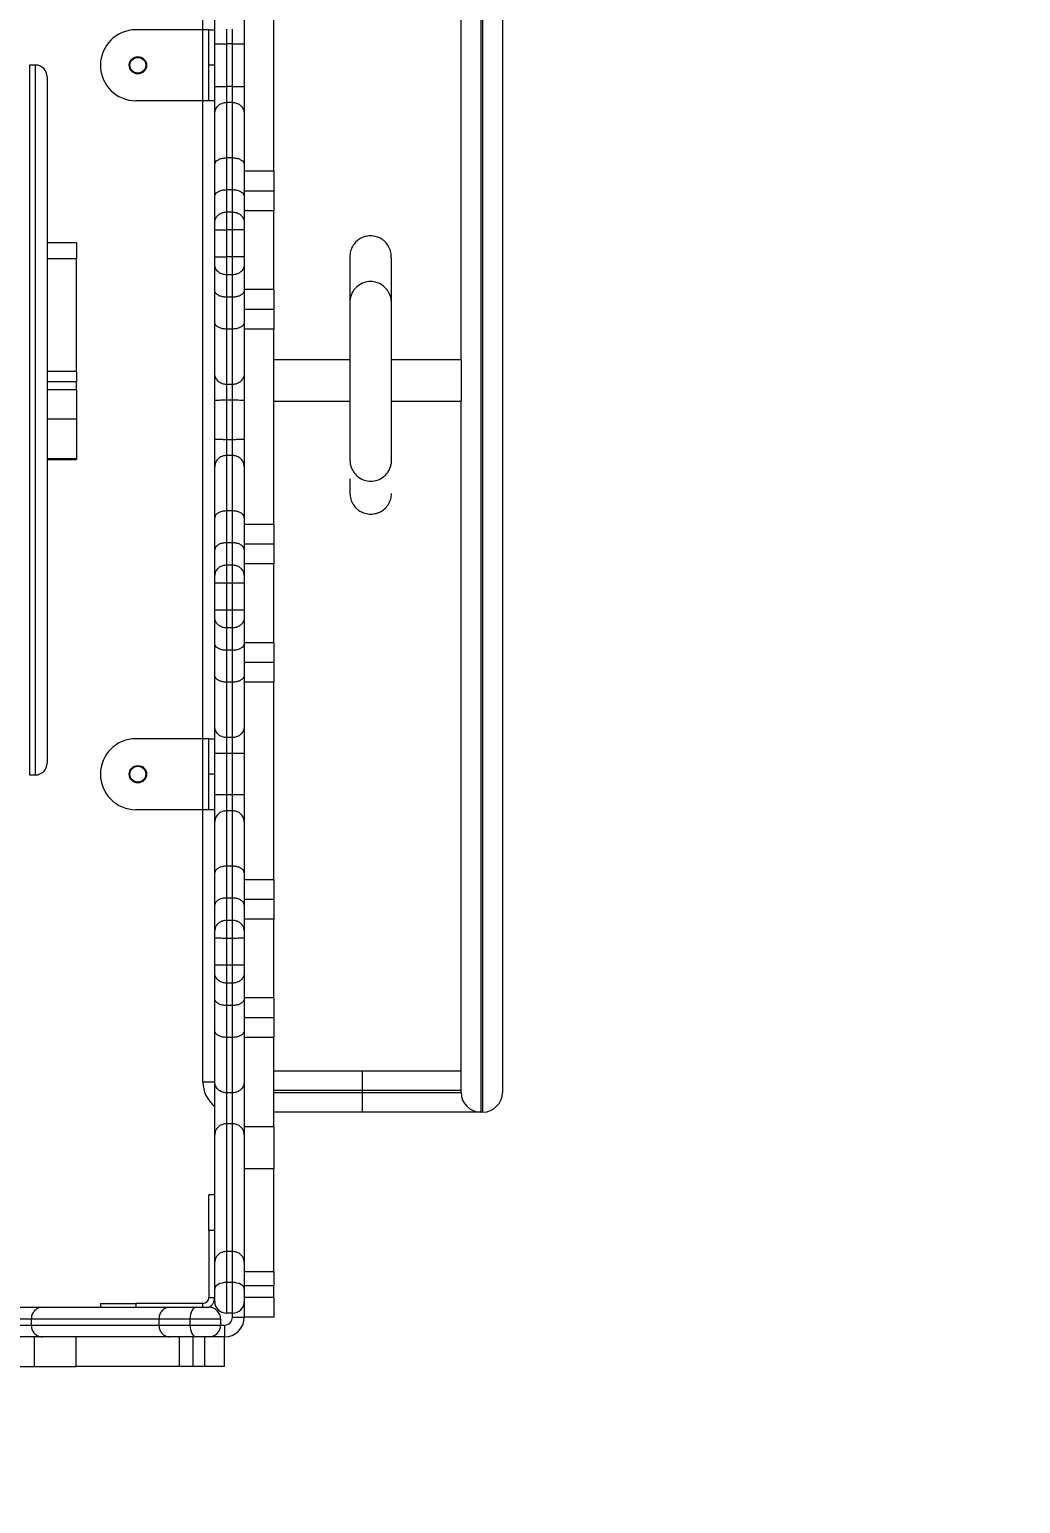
# Model space of a CAD drawing. Header units: millimetres. Extents: x -8760 to 8364, y -7998 to 7451.
# Drawn here: x 4260 to 4763, y -558 to 189 of the extents above; entities that cross this region are included whole.
import ezdxf

# ---------------------------------------------------------------- set-up
doc = ezdxf.new("R2010")
doc.units = ezdxf.units.MM
for name, color, linetype in [('DIKOM_ОБЪЕКТ', 7, 'Continuous'), ('DIKOM_РАЗМЕР_ЗОНА', 7, 'Continuous'), ('DIKOM_РАЗМЕР_ОБЪЕКТА', 7, 'Continuous')]:
    doc.layers.add(name, color=color, linetype=linetype)
doc.styles.add('style1', font='arial.ttf', dxfattribs={"width": 0.8})
doc.dimstyles.new('1-50', dxfattribs={"dimtxt": 300, "dimasz": 200, "dimexe": 100, "dimexo": 0, "dimgap": 100, "dimtad": 1, "dimtxsty": 'style1', "dimcen": 200, "dimclrd": 7, "dimclre": 7, "dimclrt": 7, "dimadec": 1, "dimazin": 2, "dimtfac": 1, "dimtmove": 0, "dimatfit": 2, "dimfxl": 0, "dimlwd": 25, "dimlwe": 18, "dimarcsym": 0})

# ---------------------------------------------------------------- blocks, each defined once
blk = doc.blocks.new('*D21')
at = {"layer": 'Defpoints', "color": 0, "transparency": 16777216}
for p in [(-7755.65, -10.55), (8364.4, -2410.44), (8364.4, -7897.56)]:
    blk.add_point(p, dxfattribs=at)
at = {"layer": 'DIKOM_РАЗМЕР_ЗОНА', "color": 7, "lineweight": 18, "transparency": 16777216}
for p, q in [((-7755.65, -10.55), (-7755.65, -7997.56)), ((8364.4, -2410.44), (8364.4, -7997.56))]:
    blk.add_line(p, q, dxfattribs=at)
at = {"layer": 'DIKOM_РАЗМЕР_ЗОНА', "color": 7, "lineweight": 25, "transparency": 16777216}
blk.add_line((-7555.65, -7897.56), (8164.4, -7897.56), dxfattribs=at)
at = {"layer": 'DIKOM_РАЗМЕР_ЗОНА', "color": 7, "transparency": 16777216}
for points in [[(-7555.65, -7864.23), (-7555.65, -7930.9), (-7755.65, -7897.56)], [(8164.4, -7864.23), (8164.4, -7930.9), (8364.4, -7897.56)]]:
    blk.add_solid(points, dxfattribs=at)
at = {"layer": 'DIKOM_РАЗМЕР_ЗОНА', "color": 7, "transparency": 16777216, "insert": (1040.74, -7644.39), "char_height": 300, "attachment_point": 5, "style": 'style1'}
blk.add_mtext('16100', dxfattribs=at)
blk = doc.blocks.new('*D19')
at = {"layer": 'Defpoints', "color": 0, "transparency": 16777216}
for p in [(-5756.7, -306.55), (6365.48, -2710.55), (6365.48, -7111.41)]:
    blk.add_point(p, dxfattribs=at)
at = {"layer": 'DIKOM_РАЗМЕР_ОБЪЕКТА', "color": 7, "lineweight": 18, "transparency": 16777216}
for p, q in [((-5756.7, -306.55), (-5756.7, -7211.41)), ((6365.48, -2710.55), (6365.48, -7211.41))]:
    blk.add_line(p, q, dxfattribs=at)
at = {"layer": 'DIKOM_РАЗМЕР_ОБЪЕКТА', "color": 7, "lineweight": 25, "transparency": 16777216}
blk.add_line((-5556.7, -7111.41), (6165.48, -7111.41), dxfattribs=at)
at = {"layer": 'DIKOM_РАЗМЕР_ОБЪЕКТА', "color": 7, "transparency": 16777216}
for points in [[(-5556.7, -7078.08), (-5556.7, -7144.75), (-5756.7, -7111.41)], [(6165.48, -7078.08), (6165.48, -7144.75), (6365.48, -7111.41)]]:
    blk.add_solid(points, dxfattribs=at)
at = {"layer": 'DIKOM_РАЗМЕР_ОБЪЕКТА', "color": 7, "transparency": 16777216, "insert": (1047.24, -6858.24), "char_height": 300, "attachment_point": 5, "style": 'style1'}
blk.add_mtext('12100', dxfattribs=at)

msp = doc.modelspace()

# ---------------------------------------------------------------- linework, layer by layer
at = {"layer": 'DIKOM_ОБЪЕКТ', "color": 7, "linetype": 'Continuous', "lineweight": 15}
for p, q in [((4489.391, 382.446), (4489.391, -359.554)), ((4490.391, -359.554), (4490.391, 382.446)), ((4479.392, 21.94), (4479.392, 372.446)), ((4500.392, 372.446), (4500.392, -349.554)), ((4348.392, 189.348), (4348.392, 327.081)), ((4384.391, 117.561), (4384.391, 217.737)), ((4354.392, 182.253), (4354.392, 195.317)), ((4369.392, 195.317), (4369.392, 182.253)), ((4348.392, 189.348), (4314.392, 189.348)), ((4348.392, 153.348), (4348.392, 189.348)), ((4351.391, 189.348), (4348.392, 189.348)), ((4351.391, 171.348), (4351.391, 189.348)), ((4351.391, 189.348), (4354.392, 189.348)), ((4360.392, 189.634), (4360.392, 182.166)), ((4363.392, 182.166), (4363.392, 189.634)), ((4354.392, 160.617), (4354.392, 182.253)), ((4363.392, 182.166), (4360.392, 182.166)), ((4360.392, 182.166), (4360.392, 160.53)), ((4363.392, 160.53), (4363.392, 182.166)), ((4369.392, 182.253), (4369.392, 160.617)), ((4263.392, 171.446), (4260.392, 171.446)), ((4260.392, 171.446), (4260.392, -188.554)), ((4263.392, -188.554), (4263.392, 171.446)), ((4269.392, 165.446), (4269.392, -182.554)), ((4354.392, 171.348), (4351.391, 171.348)), ((4351.391, 153.348), (4351.391, 171.348)), ((4354.392, 146.818), (4354.392, 160.617)), ((4360.392, 160.53), (4360.392, 152.501)), ((4363.392, 160.53), (4360.392, 160.53)), ((4363.392, 152.501), (4363.392, 160.53)), ((4369.392, 160.617), (4369.392, 146.818)), ((4348.392, 153.348), (4314.392, 153.348)), ((4351.391, 153.348), (4348.392, 153.348)), ((4348.392, -170.176), (4348.392, 153.348)), ((4354.392, 153.348), (4351.391, 153.348)), ((4360.392, 152.501), (4360.392, 124.407)), ((4363.392, 152.501), (4360.392, 152.501)), ((4363.392, 124.407), (4363.392, 152.501)), ((4354.392, 120.975), (4354.392, 146.818)), ((4369.392, 146.818), (4369.392, 120.975)), ((4354.392, 104.701), (4354.392, 120.975)), ((4360.392, 124.407), (4360.392, 108.238)), ((4363.392, 124.407), (4360.392, 124.407)), ((4363.392, 108.238), (4363.392, 124.407)), ((4369.392, 120.975), (4369.392, 104.701)), ((4384.391, 117.561), (4369.392, 117.561)), ((4384.391, 117.561), (4384.391, 107.561)), ((4354.392, 91.576), (4354.392, 104.701)), ((4360.392, 108.238), (4360.392, 96.895)), ((4363.392, 108.238), (4360.392, 108.238)), ((4363.392, 96.895), (4363.392, 108.238)), ((4384.391, 107.561), (4369.392, 107.561)), ((4369.392, 104.701), (4369.392, 91.576)), ((4384.391, 107.561), (4384.391, 97.561)), ((4384.391, 97.561), (4369.392, 97.561)), ((4384.391, 57.561), (4384.391, 97.561)), ((4354.392, 87.849), (4354.392, 91.576)), ((4360.392, 96.895), (4360.392, 87.813)), ((4363.392, 96.895), (4360.392, 96.895)), ((4363.392, 87.813), (4363.392, 96.895)), ((4369.392, 91.576), (4369.392, 87.849)), ((4354.392, 74.11), (4354.392, 87.849)), ((4363.392, 87.813), (4360.392, 87.813)), ((4360.392, 87.813), (4360.392, 74.146)), ((4363.392, 74.146), (4363.392, 87.813)), ((4369.392, 87.849), (4369.392, 74.11)), ((4284.291, 81.278), (4269.392, 81.278)), ((4284.291, 81.278), (4284.291, 73.168)), ((4284.291, 73.168), (4269.392, 73.168)), ((4284.291, 15.972), (4284.291, 73.168)), ((4354.392, 70.383), (4354.392, 74.11)), ((4354.392, 57.258), (4354.392, 70.383)), ((4360.392, 74.146), (4360.392, 65.064)), ((4363.392, 74.146), (4360.392, 74.146)), ((4363.392, 65.064), (4363.392, 74.146)), ((4369.392, 74.11), (4369.392, 70.383)), ((4369.392, 70.383), (4369.392, 57.258)), ((4363.392, 65.064), (4360.392, 65.064)), ((4360.392, 65.064), (4360.392, 53.721)), ((4363.392, 53.721), (4363.392, 65.064)), ((4354.392, 40.984), (4354.392, 57.258)), ((4363.392, 53.721), (4360.392, 53.721)), ((4360.392, 53.721), (4360.392, 37.552)), ((4363.392, 37.552), (4363.392, 53.721)), ((4384.391, 57.561), (4369.392, 57.561)), ((4369.392, 57.258), (4369.392, 40.984)), ((4384.391, 57.561), (4384.391, 47.561)), ((4384.391, 47.561), (4369.392, 47.561)), ((4384.391, 47.561), (4384.391, 37.561)), ((4354.392, 15.141), (4354.392, 40.984)), ((4363.392, 37.552), (4360.392, 37.552)), ((4360.392, 37.552), (4360.392, 9.459)), ((4363.392, 9.459), (4363.392, 37.552)), ((4369.392, 40.984), (4369.392, 15.141)), ((4384.391, 37.561), (4369.392, 37.561)), ((4384.391, -61.507), (4384.391, 37.561)), ((4284.291, 15.972), (4269.392, 15.972)), ((4284.291, 15.972), (4284.291, 10.755)), ((4354.392, 1.342), (4354.392, 15.141)), ((4369.392, 15.141), (4369.392, 1.342)), ((4422.979, 21.946), (4384.391, 21.946)), ((4479.392, 21.946), (4444.072, 21.946)), ((4479.392, 21.94), (4479.392, 0.952)), ((4284.291, 10.755), (4269.392, 10.755)), ((4284.291, 6.711), (4284.291, 10.755)), ((4363.392, 9.459), (4360.392, 9.459)), ((4360.392, 9.459), (4360.392, 1.429)), ((4363.392, 1.429), (4363.392, 9.459)), ((4284.291, 6.711), (4269.392, 6.711)), ((4284.291, 6.711), (4284.291, -8.177)), ((4354.392, -18.45), (4354.392, 1.342)), ((4363.392, 1.429), (4360.392, 1.429)), ((4360.392, 1.429), (4360.392, -18.537)), ((4363.392, -18.537), (4363.392, 1.429)), ((4369.392, 1.342), (4369.392, -18.45)), ((4384.391, 0.946), (4422.999, 0.946)), ((4444.093, 0.946), (4479.392, 0.946)), ((4479.392, -349.554), (4479.392, 0.946)), ((4284.291, -8.177), (4269.392, -8.177)), ((4284.291, -8.177), (4284.291, -28.194)), ((4354.392, -32.249), (4354.392, -18.45)), ((4360.392, -18.537), (4360.392, -26.567)), ((4363.392, -18.537), (4360.392, -18.537)), ((4363.392, -26.567), (4363.392, -18.537)), ((4369.392, -18.45), (4369.392, -32.249)), ((4284.291, -28.194), (4269.392, -28.194)), ((4269.392, -28.554), (4284.291, -28.554)), ((4284.291, -28.194), (4284.291, -28.554)), ((4360.392, -26.567), (4360.392, -54.66)), ((4363.392, -26.567), (4360.392, -26.567)), ((4363.392, -54.66), (4363.392, -26.567)), ((4354.392, -58.093), (4354.392, -32.249)), ((4369.392, -32.249), (4369.392, -58.093)), ((4354.392, -74.367), (4354.392, -58.093)), ((4360.392, -54.66), (4360.392, -70.83)), ((4363.392, -54.66), (4360.392, -54.66)), ((4363.392, -70.83), (4363.392, -54.66)), ((4369.392, -58.093), (4369.392, -74.367)), ((4384.391, -61.507), (4369.392, -61.507)), ((4384.391, -61.507), (4384.391, -71.507)), ((4354.392, -87.491), (4354.392, -74.367)), ((4360.392, -70.83), (4360.392, -82.172)), ((4363.392, -70.83), (4360.392, -70.83)), ((4363.392, -82.172), (4363.392, -70.83)), ((4384.391, -71.507), (4369.392, -71.507)), ((4369.392, -74.367), (4369.392, -87.491)), ((4384.391, -71.507), (4384.391, -81.507)), ((4360.392, -82.172), (4360.392, -91.254)), ((4363.392, -82.172), (4360.392, -82.172)), ((4363.392, -91.254), (4363.392, -82.172)), ((4384.391, -81.507), (4369.392, -81.507)), ((4384.391, -121.507), (4384.391, -81.507)), ((4354.392, -91.218), (4354.392, -87.491)), ((4369.392, -87.491), (4369.392, -91.218)), ((4354.392, -104.958), (4354.392, -91.218)), ((4363.392, -91.254), (4360.392, -91.254)), ((4360.392, -91.254), (4360.392, -104.921)), ((4363.392, -104.921), (4363.392, -91.254)), ((4369.392, -91.218), (4369.392, -104.958)), ((4354.392, -108.684), (4354.392, -104.958)), ((4354.392, -121.809), (4354.392, -108.684)), ((4360.392, -104.921), (4360.392, -114.003)), ((4363.392, -104.921), (4360.392, -104.921)), ((4363.392, -114.003), (4363.392, -104.921)), ((4369.392, -104.958), (4369.392, -108.684)), ((4369.392, -108.684), (4369.392, -121.809)), ((4363.392, -114.003), (4360.392, -114.003)), ((4360.392, -114.003), (4360.392, -125.346)), ((4363.392, -125.346), (4363.392, -114.003)), ((4354.392, -138.083), (4354.392, -121.809)), ((4363.392, -125.346), (4360.392, -125.346)), ((4360.392, -125.346), (4360.392, -141.516)), ((4363.392, -141.516), (4363.392, -125.346)), ((4384.391, -121.507), (4369.392, -121.507)), ((4369.392, -121.809), (4369.392, -138.083)), ((4384.391, -121.507), (4384.391, -131.507)), ((4384.391, -131.507), (4369.392, -131.507)), ((4384.391, -131.507), (4384.391, -141.507)), ((4354.392, -163.926), (4354.392, -138.083)), ((4363.392, -141.516), (4360.392, -141.516)), ((4360.392, -141.516), (4360.392, -169.609)), ((4363.392, -169.609), (4363.392, -141.516)), ((4369.392, -138.083), (4369.392, -163.926)), ((4384.391, -141.507), (4369.392, -141.507)), ((4384.391, -241.682), (4384.391, -141.507)), ((4354.392, -177.725), (4354.392, -163.926)), ((4369.392, -163.926), (4369.392, -177.725)), ((4348.392, -170.176), (4314.392, -170.176)), ((4348.392, -206.176), (4348.392, -170.176)), ((4351.391, -170.176), (4348.392, -170.176)), ((4351.391, -170.176), (4354.392, -170.176)), ((4351.391, -188.176), (4351.391, -170.176)), ((4363.392, -169.609), (4360.392, -169.609)), ((4360.392, -169.609), (4360.392, -177.638)), ((4363.392, -177.638), (4363.392, -169.609)), ((4354.392, -198.626), (4354.392, -177.725)), ((4363.392, -177.638), (4360.392, -177.638)), ((4360.392, -177.638), (4360.392, -198.713)), ((4363.392, -198.713), (4363.392, -177.638)), ((4369.392, -177.725), (4369.392, -198.626)), ((4260.392, -188.554), (4263.392, -188.554)), ((4354.392, -188.176), (4351.391, -188.176)), ((4351.391, -206.176), (4351.391, -188.176)), ((4354.392, -212.425), (4354.392, -198.626)), ((4360.392, -198.713), (4360.392, -206.743)), ((4363.392, -198.713), (4360.392, -198.713)), ((4363.392, -206.743), (4363.392, -198.713)), ((4369.392, -198.626), (4369.392, -212.425)), ((4348.392, -206.176), (4314.392, -206.176)), ((4351.391, -206.176), (4348.392, -206.176)), ((4348.392, -344.189), (4348.392, -206.176)), ((4354.392, -206.176), (4351.391, -206.176)), ((4360.392, -206.743), (4360.392, -234.836)), ((4363.392, -206.743), (4360.392, -206.743)), ((4363.392, -234.836), (4363.392, -206.743)), ((4354.392, -238.269), (4354.392, -212.425)), ((4369.392, -212.425), (4369.392, -238.269)), ((4354.392, -254.542), (4354.392, -238.269)), ((4360.392, -234.836), (4360.392, -251.005)), ((4363.392, -234.836), (4360.392, -234.836)), ((4363.392, -251.005), (4363.392, -234.836)), ((4369.392, -238.269), (4369.392, -254.542)), ((4384.391, -241.682), (4369.392, -241.682)), ((4384.391, -241.682), (4384.391, -251.682)), ((4360.392, -251.005), (4360.392, -262.348)), ((4363.392, -251.005), (4360.392, -251.005)), ((4363.392, -262.348), (4363.392, -251.005)), ((4384.391, -251.682), (4369.392, -251.682)), ((4384.391, -251.682), (4384.391, -261.682)), ((4354.392, -267.667), (4354.392, -254.542)), ((4369.392, -254.542), (4369.392, -267.667)), ((4354.392, -271.394), (4354.392, -267.667)), ((4360.392, -262.348), (4360.392, -271.43)), ((4363.392, -262.348), (4360.392, -262.348)), ((4363.392, -271.43), (4363.392, -262.348)), ((4384.391, -261.682), (4369.392, -261.682)), ((4369.392, -267.667), (4369.392, -271.394)), ((4384.391, -301.682), (4384.391, -261.682)), ((4354.392, -285.133), (4354.392, -271.394)), ((4363.392, -271.43), (4360.392, -271.43)), ((4360.392, -271.43), (4360.392, -285.097)), ((4363.392, -285.097), (4363.392, -271.43)), ((4369.392, -271.394), (4369.392, -285.133)), ((4354.392, -288.86), (4354.392, -285.133)), ((4354.392, -301.985), (4354.392, -288.86)), ((4360.392, -285.097), (4360.392, -294.179)), ((4363.392, -285.097), (4360.392, -285.097)), ((4363.392, -294.179), (4363.392, -285.097)), ((4369.392, -285.133), (4369.392, -288.86)), ((4369.392, -288.86), (4369.392, -301.985)), ((4363.392, -294.179), (4360.392, -294.179)), ((4360.392, -294.179), (4360.392, -305.522)), ((4363.392, -305.522), (4363.392, -294.179)), ((4354.392, -318.259), (4354.392, -301.985)), ((4363.392, -305.522), (4360.392, -305.522)), ((4360.392, -305.522), (4360.392, -321.691)), ((4363.392, -321.691), (4363.392, -305.522)), ((4384.391, -301.682), (4369.392, -301.682)), ((4369.392, -301.985), (4369.392, -318.259)), ((4384.391, -301.682), (4384.391, -311.682)), ((4384.391, -311.682), (4369.392, -311.682)), ((4384.391, -311.682), (4384.391, -321.682)), ((4354.392, -344.102), (4354.392, -318.259)), ((4369.392, -318.259), (4369.392, -344.102)), ((4363.392, -321.691), (4360.392, -321.691)), ((4360.392, -321.691), (4360.392, -349.785)), ((4363.392, -349.785), (4363.392, -321.691)), ((4384.391, -321.682), (4369.392, -321.682)), ((4384.391, -367.029), (4384.391, -321.682)), ((4384.391, -338.554), (4429.391, -338.554)), ((4429.391, -348.554), (4429.391, -338.554)), ((4429.391, -338.554), (4479.392, -338.554)), ((4348.392, -344.189), (4354.392, -344.189)), ((4354.392, -371.072), (4354.392, -344.102)), ((4363.392, -349.785), (4360.392, -349.785)), ((4360.392, -349.785), (4360.392, -365.478)), ((4363.392, -365.478), (4363.392, -349.785)), ((4369.392, -344.102), (4369.392, -371.072)), ((4429.391, -348.554), (4384.391, -348.554)), ((4384.391, -349.554), (4429.391, -349.554)), ((4429.391, -349.554), (4429.391, -348.554)), ((4479.392, -348.554), (4429.391, -348.554)), ((4429.391, -349.554), (4479.392, -349.554)), ((4429.391, -359.554), (4429.391, -349.554)), ((4360.392, -365.478), (4360.392, -430.246)), ((4363.392, -365.478), (4360.392, -365.478)), ((4363.392, -430.246), (4363.392, -365.478)), ((4429.391, -359.554), (4384.391, -359.554)), ((4489.391, -359.554), (4429.391, -359.554)), ((4490.391, -359.554), (4489.391, -359.554)), ((4354.392, -435.685), (4354.392, -371.072)), ((4384.391, -367.029), (4369.392, -367.029)), ((4369.392, -371.072), (4369.392, -435.685)), ((4384.391, -367.029), (4384.391, -388.242)), ((4384.391, -388.242), (4369.392, -388.242)), ((4384.391, -440.625), (4384.391, -388.242)), ((4354.392, -401.554), (4351.391, -401.554)), ((4351.391, -419.554), (4351.391, -401.554)), ((4354.392, -419.554), (4351.391, -419.554)), ((4351.391, -419.554), (4351.391, -453.554)), ((4360.392, -430.246), (4360.392, -445.973)), ((4363.392, -430.246), (4360.392, -430.246)), ((4363.392, -445.973), (4363.392, -430.246)), ((4354.392, -449.322), (4354.392, -435.685)), ((4369.392, -435.685), (4369.392, -449.322)), ((4384.391, -440.625), (4369.392, -440.625)), ((4384.391, -440.625), (4384.391, -447.696)), ((4360.392, -445.973), (4360.392, -461.554)), ((4363.392, -445.973), (4360.392, -445.973)), ((4363.392, -461.554), (4363.392, -445.973)), ((4384.391, -447.696), (4369.392, -447.696)), ((4384.391, -453.554), (4384.391, -447.696)), ((4351.391, -453.554), (4354.392, -453.554)), ((4354.392, -455.554), (4354.392, -449.322)), ((4369.392, -449.322), (4369.392, -455.554)), ((4384.391, -453.554), (4369.392, -453.554)), ((4369.392, -455.554), (4369.392, -463.554)), ((4384.391, -453.554), (4384.391, -463.554)), ((4239.939, -458.554), (4266.909, -458.554)), ((4266.909, -458.554), (4331.522, -458.554)), ((4296.392, -456.554), (4296.392, -458.554)), ((4296.392, -456.554), (4314.392, -456.554)), ((4348.392, -456.554), (4314.392, -456.554)), ((4314.392, -456.554), (4314.392, -458.554)), ((4331.522, -458.554), (4345.159, -458.554)), ((4345.159, -458.554), (4351.391, -458.554)), ((4348.392, -458.554), (4348.392, -456.554)), ((4363.392, -461.554), (4360.392, -461.554)), ((4363.392, -463.554), (4363.392, -461.554)), ((4261.315, -464.554), (4245.622, -464.554)), ((4245.622, -467.554), (4261.315, -467.554)), ((4326.083, -464.554), (4261.315, -464.554)), ((4261.315, -464.554), (4261.315, -467.554)), ((4261.315, -467.554), (4326.083, -467.554)), ((4341.81, -464.554), (4326.083, -464.554)), ((4326.083, -464.554), (4326.083, -467.554)), ((4326.083, -467.554), (4341.81, -467.554)), ((4357.391, -464.554), (4341.81, -464.554)), ((4341.81, -464.554), (4341.81, -467.554)), ((4341.81, -467.554), (4357.391, -467.554)), ((4357.391, -464.554), (4357.391, -467.554)), ((4357.391, -467.554), (4359.392, -467.554)), ((4359.392, -467.554), (4359.392, -473.554)), ((4363.392, -463.554), (4369.392, -463.554)), ((4384.391, -463.554), (4369.392, -463.554)), ((4266.909, -473.554), (4239.939, -473.554)), ((4262.866, -488.554), (4262.866, -473.554)), ((4331.522, -473.554), (4266.909, -473.554)), ((4284.079, -488.554), (4284.079, -473.554)), ((4345.159, -473.554), (4331.522, -473.554)), ((4336.463, -488.554), (4336.463, -473.554)), ((4343.534, -488.554), (4343.534, -473.554)), ((4351.391, -473.554), (4345.159, -473.554)), ((4349.392, -488.554), (4349.392, -473.554)), ((4359.392, -473.554), (4351.391, -473.554)), ((4359.392, -488.554), (4359.392, -473.554)), ((4210.682, -488.554), (4262.866, -488.554)), ((4262.866, -488.554), (4284.079, -488.554)), ((4336.463, -488.554), (4284.079, -488.554)), ((4343.534, -488.554), (4336.463, -488.554)), ((4349.392, -488.554), (4343.534, -488.554)), ((4359.392, -488.554), (4349.392, -488.554))]:
    msp.add_line(p, q, dxfattribs=at)
at = {"layer": 'DIKOM_ОБЪЕКТ', "color": 7, "linetype": 'Continuous', "lineweight": 15, "flags": 128}
for points in [[(4422.95, 51.026), (4422.951, 50.845), (4422.951, 50.303), (4422.952, 49.406), (4422.954, 48.161), (4422.955, 46.58), (4422.957, 44.677), (4422.959, 42.469), (4422.962, 39.976), (4422.964, 37.221), (4422.967, 34.229), (4422.97, 31.026), (4422.974, 27.643), (4422.977, 24.109), (4422.98, 20.457), (4422.984, 16.719), (4422.988, 12.93), (4422.991, 9.123), (4422.995, 5.334), (4422.999, 1.596), (4423.002, -2.056), (4423.006, -5.59), (4423.009, -8.974), (4423.012, -12.176), (4423.015, -15.168), (4423.018, -17.923), (4423.02, -20.416), (4423.022, -22.624), (4423.024, -24.527), (4423.025, -26.108), (4423.027, -27.353), (4423.027, -28.251), (4423.028, -28.792), (4423.028, -28.974)], [(4422.95, 51.026), (4422.951, 50.838), (4422.951, 50.275), (4422.952, 49.342), (4422.953, 48.049), (4422.955, 46.407), (4422.957, 44.431), (4422.959, 42.141), (4422.961, 39.559), (4422.964, 36.707), (4422.967, 33.614), (4422.97, 30.308), (4422.974, 26.821)], [(4444.121, -28.953), (4444.121, -28.772), (4444.121, -28.23), (4444.12, -27.333), (4444.119, -26.088), (4444.117, -24.507), (4444.115, -22.603), (4444.113, -20.395), (4444.111, -17.903), (4444.108, -15.148), (4444.105, -12.156), (4444.102, -8.953), (4444.099, -5.57), (4444.096, -2.036), (4444.092, 1.617), (4444.089, 5.354), (4444.085, 9.143), (4444.081, 12.95), (4444.078, 16.739), (4444.074, 20.477), (4444.07, 24.129), (4444.067, 27.663), (4444.064, 31.047), (4444.06, 34.249), (4444.058, 37.241), (4444.055, 39.996), (4444.052, 42.489), (4444.05, 44.697), (4444.049, 46.6), (4444.047, 48.182), (4444.046, 49.427), (4444.045, 50.324), (4444.044, 50.866), (4444.044, 51.047)], [(4423.002, -2.787), (4423.006, -6.239), (4423.009, -9.539), (4423.012, -12.659), (4423.015, -15.571), (4423.017, -18.25), (4423.02, -20.672), (4423.022, -22.816), (4423.023, -24.663), (4423.025, -26.196), (4423.026, -27.403), (4423.027, -28.273), (4423.028, -28.798), (4423.028, -28.974)], [(4360.392, -445.973), (4359.221, -446.037), (4358.095, -446.228), (4357.058, -446.537), (4356.149, -446.954), (4355.403, -447.461), (4354.848, -448.04), (4354.507, -448.668), (4354.392, -449.322)], [(4369.392, -449.322), (4369.276, -448.668), (4368.935, -448.04), (4368.38, -447.461), (4367.634, -446.954), (4366.725, -446.537), (4365.687, -446.228), (4364.562, -446.037), (4363.392, -445.973)], [(4345.159, -458.554), (4344.506, -458.669), (4343.877, -459.011), (4343.299, -459.565), (4342.791, -460.311), (4342.375, -461.221), (4342.065, -462.258), (4341.875, -463.384), (4341.81, -464.554)], [(4341.81, -467.554), (4341.875, -468.725), (4342.065, -469.85), (4342.375, -470.888), (4342.791, -471.797), (4343.299, -472.543), (4343.877, -473.098), (4344.506, -473.439), (4345.159, -473.554)]]:
    msp.add_lwpolyline(points, dxfattribs=at)
at = {"layer": 'DIKOM_ОБЪЕКТ', "color": 7, "linetype": 'Continuous', "lineweight": 15}
for centre, radius in [((4315.392, 171.348), 4.4), ((4315.392, 171.348), 4), ((4315.392, -188.176), 4.4), ((4315.392, -188.176), 4)]:
    msp.add_circle(centre, radius, dxfattribs=at)
for centre, radius, start, end in [((4314.392, 171.348), 18, 90, 180), ((4263.392, 165.446), 6, 0, 90), ((4314.392, 171.348), 18, 180, 270), ((4314.392, -188.176), 18, 90, 180), ((4263.392, -182.554), 6, 270, 0), ((4314.392, -188.176), 18, 180, 270), ((4364.392, -344.189), 16, 180, 231.317813), ((4489.392, -349.554), 10, 180, 270), ((4490.392, -349.554), 10, 270, 0), ((4348.392, -453.554), 3, 270, 0), ((4348.392, -453.554), 6, 301.510209, 0), ((4360.392, -455.554), 6, 180, 270), ((4363.392, -455.554), 6, 270, 0), ((4351.392, -464.554), 6, 0, 90), ((4351.392, -467.554), 6, 270, 0), ((4359.392, -463.554), 4, 270, 0), ((4359.392, -463.554), 10, 270, 0)]:
    msp.add_arc(centre, radius, start, end, dxfattribs=at)
for points, knots in [([(4354.392, 182.253), (4354.392, 182.253), (4354.393, 182.248), (4354.529, 182.233), (4355.206, 182.21), (4356.572, 182.186), (4358.368, 182.17), (4359.717, 182.168), (4360.392, 182.166)], [0, 0, 0, 0, 0.0103405, 0.1413475, 0.3560341, 0.5706963, 0.785337, 1, 1, 1, 1]), ([(4363.392, 182.166), (4364.066, 182.168), (4365.415, 182.17), (4367.211, 182.186), (4368.576, 182.21), (4369.256, 182.233), (4369.388, 182.248), (4369.391, 182.253), (4369.392, 182.253)], [0, 0, 0, 0, 0.2146642, 0.4293061, 0.6439695, 0.8586573, 0.9896591, 1, 1, 1, 1]), ([(4354.392, 160.617), (4354.392, 160.617), (4354.393, 160.61), (4354.529, 160.597), (4355.206, 160.573), (4356.572, 160.55), (4358.368, 160.533), (4359.717, 160.531), (4360.392, 160.53)], [0, 0, 0, 0, 0.0103408, 0.1413478, 0.3560344, 0.5706962, 0.7853371, 1, 1, 1, 1]), ([(4363.392, 160.53), (4364.066, 160.531), (4365.415, 160.533), (4367.211, 160.55), (4368.576, 160.573), (4369.256, 160.597), (4369.388, 160.61), (4369.391, 160.617), (4369.392, 160.617)], [0, 0, 0, 0, 0.2146642, 0.4293062, 0.6439693, 0.858657, 0.9896588, 1, 1, 1, 1]), ([(4354.392, 146.818), (4354.392, 146.835), (4354.391, 147.257), (4354.525, 148.315), (4355.209, 149.899), (4356.575, 151.337), (4358.37, 152.313), (4359.718, 152.438), (4360.392, 152.501)], [0, 0, 0, 0, 0.0057254, 0.141969, 0.3567302, 0.5712642, 0.7856312, 1, 1, 1, 1]), ([(4363.392, 152.501), (4364.066, 152.438), (4365.414, 152.313), (4367.208, 151.337), (4368.574, 149.899), (4369.258, 148.315), (4369.392, 147.257), (4369.392, 146.835), (4369.392, 146.818)], [0, 0, 0, 0, 0.2143688, 0.4287358, 0.6432698, 0.858031, 0.9942746, 1, 1, 1, 1]), ([(4354.392, 120.975), (4354.392, 120.988), (4354.394, 121.241), (4354.524, 121.878), (4355.207, 122.831), (4356.572, 123.702), (4358.368, 124.293), (4359.717, 124.369), (4360.392, 124.407)], [0, 0, 0, 0, 0.0073358, 0.1414863, 0.3561684, 0.5707913, 0.7854035, 1, 1, 1, 1]), ([(4363.392, 124.407), (4364.066, 124.369), (4365.415, 124.293), (4367.211, 123.702), (4368.576, 122.831), (4369.259, 121.878), (4369.389, 121.241), (4369.391, 120.988), (4369.392, 120.975)], [0, 0, 0, 0, 0.2145965, 0.4292087, 0.6438316, 0.8585137, 0.9926642, 1, 1, 1, 1]), ([(4354.392, 104.701), (4354.392, 104.74), (4354.397, 105), (4354.542, 105.655), (4355.206, 106.614), (4356.572, 107.511), (4358.368, 108.12), (4359.717, 108.199), (4360.392, 108.238)], [0, 0, 0, 0, 0.0209691, 0.1413007, 0.3559751, 0.5706428, 0.7853283, 1, 1, 1, 1]), ([(4363.392, 108.238), (4364.066, 108.199), (4365.416, 108.12), (4367.212, 107.511), (4368.577, 106.614), (4369.242, 105.655), (4369.386, 105), (4369.391, 104.74), (4369.392, 104.701)], [0, 0, 0, 0, 0.2146717, 0.4293572, 0.6440249, 0.8586993, 0.9790309, 1, 1, 1, 1]), ([(4354.392, 91.576), (4354.392, 91.586), (4354.391, 91.99), (4354.522, 92.991), (4355.213, 94.479), (4356.579, 95.816), (4358.371, 96.721), (4359.718, 96.837), (4360.392, 96.895)], [0, 0, 0, 0, 0.003618, 0.1436281, 0.3581333, 0.572202, 0.7861171, 1, 1, 1, 1]), ([(4363.392, 96.895), (4364.065, 96.837), (4365.412, 96.721), (4367.205, 95.817), (4368.569, 94.479), (4369.26, 92.991), (4369.392, 91.99), (4369.392, 91.586), (4369.392, 91.576)], [0, 0, 0, 0, 0.2138889, 0.42781, 0.6418509, 0.8563621, 0.9963819, 1, 1, 1, 1]), ([(4354.392, 87.849), (4354.392, 87.849), (4354.394, 87.845), (4354.533, 87.838), (4355.206, 87.827), (4356.572, 87.819), (4358.368, 87.814), (4359.717, 87.813), (4360.392, 87.813)], [0, 0, 0, 0, 0.0132368, 0.1413079, 0.3559669, 0.5706422, 0.7853276, 1, 1, 1, 1]), ([(4369.392, 87.849), (4369.391, 87.849), (4369.388, 87.845), (4369.252, 87.838), (4368.577, 87.827), (4367.212, 87.819), (4365.416, 87.814), (4364.066, 87.813), (4363.392, 87.813)], [0, 0, 0, 0, 0.0132374, 0.141303, 0.3559632, 0.5706397, 0.7853264, 1, 1, 1, 1]), ([(4444.015, 74.198), (4443.998, 74.669), (4443.967, 75.571), (4443.671, 77.029), (4443.19, 78.412), (4442.545, 79.674), (4441.796, 80.764), (4441.008, 81.657), (4440.255, 82.348), (4439.405, 82.998), (4438.343, 83.647), (4436.601, 84.416), (4434.2, 84.925), (4431.805, 84.75), (4430.247, 84.323), (4429.314, 83.968), (4428.05, 83.368), (4426.277, 82.127), (4424.404, 79.924), (4423.112, 77.005), (4422.988, 75.178), (4422.921, 74.2)], [0, 0, 0, 0, 0.0680028, 0.1301399, 0.1861793, 0.235778, 0.2785254, 0.3140446, 0.3420815, 0.3627256, 0.3928793, 0.4244093, 0.4922098, 0.556291, 0.5849137, 0.6013322, 0.6236496, 0.6867697, 0.7729851, 0.878493, 1, 1, 1, 1]), ([(4354.392, 74.11), (4354.392, 74.11), (4354.394, 74.114), (4354.533, 74.122), (4355.206, 74.132), (4356.572, 74.14), (4358.368, 74.145), (4359.717, 74.146), (4360.392, 74.146)], [0, 0, 0, 0, 0.0132368, 0.1413079, 0.3559667, 0.5706422, 0.7853276, 1, 1, 1, 1]), ([(4360.392, 65.064), (4359.718, 65.122), (4358.371, 65.238), (4356.579, 66.143), (4355.213, 67.48), (4354.522, 68.968), (4354.391, 69.969), (4354.392, 70.373), (4354.392, 70.383)], [0, 0, 0, 0, 0.2138859, 0.4278002, 0.641868, 0.8563725, 0.996382, 1, 1, 1, 1]), ([(4369.392, 74.11), (4369.391, 74.11), (4369.388, 74.114), (4369.252, 74.122), (4368.577, 74.132), (4367.212, 74.14), (4365.416, 74.145), (4364.066, 74.146), (4363.392, 74.146)], [0, 0, 0, 0, 0.0132374, 0.141303, 0.3559631, 0.5706397, 0.7853263, 1, 1, 1, 1]), ([(4369.392, 70.383), (4369.392, 70.373), (4369.392, 69.969), (4369.26, 68.968), (4368.569, 67.48), (4367.205, 66.143), (4365.412, 65.238), (4364.065, 65.122), (4363.392, 65.064)], [0, 0, 0, 0, 0.0036181, 0.1436374, 0.3581478, 0.5721879, 0.7861082, 1, 1, 1, 1]), ([(4422.921, 74.192), (4422.921, 74.125), (4422.922, 73.992), (4422.923, 73.478), (4422.924, 72.762), (4422.924, 71.858), (4422.926, 70.82), (4422.927, 69.687), (4422.928, 68.494), (4422.93, 67.262), (4422.931, 66.057), (4422.932, 64.903), (4422.934, 63.821), (4422.934, 62.771), (4422.936, 61.767), (4422.937, 60.817), (4422.938, 59.91), (4422.939, 58.99), (4422.94, 57.939), (4422.941, 56.699), (4422.943, 55.244), (4422.945, 53.61), (4422.947, 51.788), (4422.948, 49.78), (4422.951, 47.582), (4422.953, 45.188), (4422.956, 42.58), (4422.959, 39.731), (4422.962, 36.635), (4422.966, 33.284), (4422.97, 29.7), (4422.973, 25.902), (4422.976, 23.279), (4422.978, 21.946)], [0, 0, 0, 0, 0.0471117, 0.0920527, 0.1348282, 0.1754443, 0.2139065, 0.2495877, 0.2831957, 0.3147312, 0.3441943, 0.3687488, 0.3916499, 0.4128967, 0.4324887, 0.4504245, 0.4667038, 0.4825267, 0.4999686, 0.5218802, 0.5459481, 0.5721735, 0.600559, 0.6311066, 0.6632155, 0.6974142, 0.7337044, 0.7720879, 0.8134142, 0.8569225, 0.9026126, 0.9504848, 1, 1, 1, 1]), ([(4444.04, 51.052), (4444.04, 51.216), (4444.04, 51.861), (4444.038, 53.007), (4444.037, 54.524), (4444.035, 56.13), (4444.033, 57.809), (4444.032, 59.535), (4444.03, 61.287), (4444.028, 63.044), (4444.026, 64.79), (4444.024, 66.51), (4444.022, 68.171), (4444.02, 69.731), (4444.019, 71.138), (4444.017, 72.347), (4444.016, 73.296), (4444.015, 73.963), (4444.015, 74.124), (4444.015, 74.206)], [0, 0, 0, 0, 0.0121317, 0.0477841, 0.0869675, 0.1296785, 0.1759136, 0.2256697, 0.2779613, 0.3336427, 0.3927116, 0.4551666, 0.5223853, 0.5931302, 0.6674051, 0.7452166, 0.8265761, 0.9114993, 1, 1, 1, 1]), ([(4444.044, 51.047), (4444.044, 51.05), (4444.044, 51.693), (4443.914, 53.092), (4443.264, 55.282), (4441.95, 57.586), (4439.823, 59.717), (4436.903, 61.265), (4433.476, 61.833), (4430.052, 61.252), (4427.138, 59.692), (4425.019, 57.554), (4423.722, 55.248), (4423.056, 53.059), (4422.984, 51.666), (4422.95, 51.026)], [0, 0, 0, 0, 0.0003096, 0.05827788, 0.12646846, 0.20578718, 0.29610532, 0.39557162, 0.50029921, 0.60505083, 0.70451084, 0.79482988, 0.8740108, 0.94209755, 1, 1, 1, 1]), ([(4360.392, 53.721), (4359.717, 53.76), (4358.368, 53.838), (4356.572, 54.448), (4355.206, 55.346), (4354.542, 56.304), (4354.397, 56.959), (4354.392, 57.22), (4354.392, 57.258)], [0, 0, 0, 0, 0.214668, 0.4293594, 0.6440259, 0.8586853, 0.979031, 1, 1, 1, 1]), ([(4369.392, 57.258), (4369.391, 57.22), (4369.386, 56.959), (4369.242, 56.304), (4368.577, 55.346), (4367.212, 54.448), (4365.416, 53.838), (4364.066, 53.76), (4363.392, 53.721)], [0, 0, 0, 0, 0.020969, 0.1413147, 0.3559741, 0.5706406, 0.785332, 1, 1, 1, 1]), ([(4360.392, 37.552), (4359.717, 37.59), (4358.368, 37.666), (4356.572, 38.258), (4355.207, 39.129), (4354.524, 40.081), (4354.394, 40.718), (4354.392, 40.971), (4354.392, 40.984)], [0, 0, 0, 0, 0.2145996, 0.4292149, 0.6438408, 0.8585261, 0.992664, 1, 1, 1, 1]), ([(4369.392, 40.984), (4369.391, 40.971), (4369.389, 40.718), (4369.259, 40.081), (4368.576, 39.129), (4367.211, 38.258), (4365.415, 37.666), (4364.066, 37.59), (4363.392, 37.552)], [0, 0, 0, 0, 0.007336, 0.1414739, 0.3561592, 0.5707851, 0.7854004, 1, 1, 1, 1]), ([(4360.392, 9.459), (4359.718, 9.521), (4358.37, 9.646), (4356.575, 10.622), (4355.209, 12.061), (4354.525, 13.644), (4354.391, 14.703), (4354.392, 15.124), (4354.392, 15.141)], [0, 0, 0, 0, 0.2143736, 0.4287455, 0.6432843, 0.858028, 0.9942985, 1, 1, 1, 1]), ([(4369.392, 15.141), (4369.392, 15.124), (4369.392, 14.703), (4369.258, 13.644), (4368.574, 12.061), (4367.208, 10.622), (4365.414, 9.646), (4364.066, 9.521), (4363.392, 9.459)], [0, 0, 0, 0, 0.0057015, 0.141972, 0.3567157, 0.5712545, 0.7856264, 1, 1, 1, 1]), ([(4360.392, 1.429), (4359.717, 1.428), (4358.368, 1.426), (4356.572, 1.409), (4355.206, 1.386), (4354.529, 1.363), (4354.393, 1.348), (4354.392, 1.342), (4354.392, 1.342)], [0, 0, 0, 0, 0.2146629, 0.4293037, 0.6439656, 0.8586522, 0.9896595, 1, 1, 1, 1]), ([(4369.392, 1.342), (4369.391, 1.342), (4369.388, 1.348), (4369.256, 1.363), (4368.576, 1.386), (4367.211, 1.409), (4365.415, 1.426), (4364.066, 1.428), (4363.392, 1.429)], [0, 0, 0, 0, 0.0103409, 0.141343, 0.3560308, 0.5706938, 0.7853359, 1, 1, 1, 1]), ([(4422.999, 0.946), (4422.999, 0.659), (4423, -0.516), (4423.001, -1.807), (4423.002, -2.783)], [0, 0, 0, 0, 0.2441981, 1, 1, 1, 1]), ([(4360.392, -18.537), (4359.717, -18.536), (4358.368, -18.534), (4356.572, -18.517), (4355.206, -18.494), (4354.529, -18.471), (4354.393, -18.456), (4354.392, -18.451), (4354.392, -18.45)], [0, 0, 0, 0, 0.214663, 0.4293037, 0.6439659, 0.8586525, 0.9896595, 1, 1, 1, 1]), ([(4369.392, -18.45), (4369.391, -18.451), (4369.388, -18.456), (4369.256, -18.471), (4368.576, -18.494), (4367.211, -18.517), (4365.415, -18.534), (4364.066, -18.536), (4363.392, -18.537)], [0, 0, 0, 0, 0.0103409, 0.1413427, 0.3560305, 0.5706939, 0.7853358, 1, 1, 1, 1]), ([(4360.392, -26.567), (4359.718, -26.63), (4358.37, -26.755), (4356.575, -27.731), (4355.209, -29.169), (4354.525, -30.752), (4354.391, -31.811), (4354.392, -32.232), (4354.392, -32.249)], [0, 0, 0, 0, 0.2143726, 0.4287435, 0.6432635, 0.8580284, 0.9942745, 1, 1, 1, 1]), ([(4369.392, -32.249), (4369.392, -32.232), (4369.392, -31.811), (4369.258, -30.752), (4368.575, -29.169), (4367.208, -27.731), (4365.414, -26.755), (4364.066, -26.63), (4363.392, -26.567)], [0, 0, 0, 0, 0.0057255, 0.1419716, 0.3567365, 0.5712565, 0.7856274, 1, 1, 1, 1]), ([(4423.028, -28.974), (4423.062, -29.613), (4423.137, -31.006), (4423.808, -33.194), (4425.108, -35.498), (4427.233, -37.631), (4430.149, -39.185), (4433.575, -39.759), (4437, -39.185), (4439.917, -37.631), (4442.04, -35.496), (4443.349, -33.19), (4443.996, -30.999), (4444.121, -29.6), (4444.121, -28.957), (4444.121, -28.953)], [0, 0, 0, 0, 0.057905, 0.1259945, 0.2051714, 0.2954958, 0.3949552, 0.4997017, 0.6044339, 0.7038933, 0.7942178, 0.8735357, 0.9417248, 0.9996904, 1, 1, 1, 1]), ([(4423.011, -38.321), (4423.013, -39.221), (4423.015, -41.02), (4423.018, -43.387), (4423.021, -45.22), (4423.021, -45.599), (4423.022, -45.788)], [0, 0, 0, 0, 0.2501879, 0.5002907, 0.7502397, 1, 1, 1, 1]), ([(4423.022, -45.775), (4423.038, -46.24), (4423.07, -47.134), (4423.368, -48.573), (4423.85, -49.94), (4424.496, -51.188), (4425.246, -52.264), (4426.035, -53.148), (4426.789, -53.831), (4427.641, -54.476), (4428.698, -55.113), (4430.44, -55.873), (4432.838, -56.374), (4435.23, -56.202), (4436.787, -55.78), (4437.715, -55.431), (4438.972, -54.841), (4440.744, -53.621), (4442.618, -51.448), (4443.918, -48.574), (4444.047, -46.747), (4444.115, -45.777)], [0, 0, 0, 0, 0.0669411, 0.1284625, 0.1842224, 0.2337718, 0.2766118, 0.3123224, 0.3406102, 0.3615551, 0.3925679, 0.4250622, 0.4949705, 0.5610996, 0.5906463, 0.6075352, 0.6302751, 0.6937869, 0.7794911, 0.8829806, 1, 1, 1, 1]), ([(4360.392, -54.66), (4359.717, -54.698), (4358.368, -54.774), (4356.572, -55.366), (4355.207, -56.237), (4354.524, -57.19), (4354.394, -57.827), (4354.392, -58.08), (4354.392, -58.093)], [0, 0, 0, 0, 0.2145979, 0.4292185, 0.6438427, 0.8585128, 0.9926641, 1, 1, 1, 1]), ([(4369.392, -58.093), (4369.391, -58.08), (4369.389, -57.827), (4369.259, -57.19), (4368.576, -56.237), (4367.211, -55.366), (4365.415, -54.774), (4364.066, -54.698), (4363.392, -54.66)], [0, 0, 0, 0, 0.0073359, 0.1414872, 0.3561573, 0.5707815, 0.7854021, 1, 1, 1, 1]), ([(4360.392, -70.83), (4359.717, -70.869), (4358.368, -70.947), (4356.572, -71.556), (4355.206, -72.454), (4354.542, -73.412), (4354.397, -74.067), (4354.392, -74.328), (4354.392, -74.367)], [0, 0, 0, 0, 0.2146671, 0.4293505, 0.6440273, 0.8586857, 0.9790161, 1, 1, 1, 1]), ([(4369.392, -74.367), (4369.391, -74.328), (4369.386, -74.067), (4369.242, -73.412), (4368.577, -72.454), (4367.212, -71.556), (4365.416, -70.947), (4364.066, -70.869), (4363.392, -70.83)], [0, 0, 0, 0, 0.0209839, 0.1413143, 0.3559727, 0.5706495, 0.7853329, 1, 1, 1, 1]), ([(4360.392, -82.172), (4359.718, -82.23), (4358.371, -82.346), (4356.579, -83.251), (4355.213, -84.588), (4354.522, -86.077), (4354.391, -87.077), (4354.392, -87.481), (4354.392, -87.491)], [0, 0, 0, 0, 0.2138837, 0.4277851, 0.6418509, 0.8563739, 0.996382, 1, 1, 1, 1]), ([(4369.392, -87.491), (4369.392, -87.481), (4369.392, -87.077), (4369.26, -86.077), (4368.569, -84.588), (4367.205, -83.251), (4365.412, -82.346), (4364.065, -82.23), (4363.392, -82.172)], [0, 0, 0, 0, 0.0036181, 0.1436359, 0.358165, 0.5722029, 0.7861103, 1, 1, 1, 1]), ([(4360.392, -91.254), (4359.717, -91.254), (4358.368, -91.253), (4356.572, -91.248), (4355.206, -91.24), (4354.533, -91.23), (4354.394, -91.222), (4354.392, -91.219), (4354.392, -91.218)], [0, 0, 0, 0, 0.2146725, 0.4293579, 0.6440333, 0.8586923, 0.9867632, 1, 1, 1, 1]), ([(4369.392, -91.218), (4369.391, -91.219), (4369.388, -91.222), (4369.252, -91.23), (4368.577, -91.24), (4367.212, -91.248), (4365.416, -91.253), (4364.066, -91.254), (4363.392, -91.254)], [0, 0, 0, 0, 0.0132374, 0.1413028, 0.3559631, 0.5706397, 0.7853263, 1, 1, 1, 1]), ([(4360.392, -104.921), (4359.717, -104.922), (4358.368, -104.922), (4356.572, -104.928), (4355.206, -104.936), (4354.533, -104.947), (4354.394, -104.953), (4354.392, -104.957), (4354.392, -104.958)], [0, 0, 0, 0, 0.2146724, 0.4293578, 0.6440332, 0.8586921, 0.986763, 1, 1, 1, 1]), ([(4360.392, -114.003), (4359.718, -113.945), (4358.371, -113.829), (4356.579, -112.925), (4355.213, -111.588), (4354.522, -110.099), (4354.391, -109.099), (4354.392, -108.695), (4354.392, -108.684)], [0, 0, 0, 0, 0.2138837, 0.427785, 0.6418507, 0.8563736, 0.9963592, 1, 1, 1, 1]), ([(4369.392, -104.958), (4369.391, -104.957), (4369.388, -104.953), (4369.252, -104.947), (4368.577, -104.936), (4367.212, -104.928), (4365.416, -104.922), (4364.066, -104.922), (4363.392, -104.921)], [0, 0, 0, 0, 0.0132376, 0.141303, 0.3559632, 0.5706398, 0.7853264, 1, 1, 1, 1]), ([(4369.392, -108.684), (4369.392, -108.695), (4369.392, -109.099), (4369.26, -110.099), (4368.569, -111.588), (4367.205, -112.925), (4365.412, -113.829), (4364.065, -113.945), (4363.392, -114.003)], [0, 0, 0, 0, 0.0036409, 0.1436362, 0.3581651, 0.572203, 0.7861104, 1, 1, 1, 1]), ([(4360.392, -125.346), (4359.717, -125.307), (4358.368, -125.229), (4356.572, -124.619), (4355.206, -123.722), (4354.542, -122.763), (4354.397, -122.109), (4354.392, -121.848), (4354.392, -121.809)], [0, 0, 0, 0, 0.2146671, 0.4293505, 0.6440273, 0.8586857, 0.9790161, 1, 1, 1, 1]), ([(4369.392, -121.809), (4369.391, -121.848), (4369.386, -122.109), (4369.242, -122.763), (4368.577, -123.722), (4367.212, -124.619), (4365.416, -125.229), (4364.066, -125.307), (4363.392, -125.346)], [0, 0, 0, 0, 0.0209839, 0.1413143, 0.3559727, 0.5706495, 0.7853329, 1, 1, 1, 1]), ([(4360.392, -141.516), (4359.717, -141.478), (4358.368, -141.402), (4356.572, -140.81), (4355.207, -139.939), (4354.524, -138.986), (4354.394, -138.349), (4354.392, -138.096), (4354.392, -138.083)], [0, 0, 0, 0, 0.2145979, 0.4292185, 0.6438427, 0.8585128, 0.9926641, 1, 1, 1, 1]), ([(4369.392, -138.083), (4369.391, -138.096), (4369.389, -138.349), (4369.259, -138.986), (4368.576, -139.939), (4367.211, -140.81), (4365.415, -141.402), (4364.066, -141.478), (4363.392, -141.516)], [0, 0, 0, 0, 0.0073359, 0.1414872, 0.3561573, 0.5707815, 0.7854021, 1, 1, 1, 1]), ([(4360.392, -169.609), (4359.718, -169.546), (4358.369, -169.422), (4356.575, -168.445), (4355.209, -167.007), (4354.525, -165.423), (4354.391, -164.365), (4354.392, -163.943), (4354.392, -163.926)], [0, 0, 0, 0, 0.214367, 0.4287479, 0.6432662, 0.8580295, 0.9942745, 1, 1, 1, 1]), ([(4369.392, -163.926), (4369.392, -163.943), (4369.392, -164.365), (4369.258, -165.423), (4368.575, -167.007), (4367.208, -168.445), (4365.414, -169.422), (4364.066, -169.546), (4363.392, -169.609)], [0, 0, 0, 0, 0.0057255, 0.1419705, 0.3567338, 0.5712521, 0.785633, 1, 1, 1, 1]), ([(4360.392, -177.638), (4359.717, -177.639), (4358.368, -177.642), (4356.572, -177.658), (4355.206, -177.682), (4354.529, -177.705), (4354.393, -177.719), (4354.392, -177.725), (4354.392, -177.725)], [0, 0, 0, 0, 0.214663, 0.4293037, 0.6439659, 0.8586525, 0.9896595, 1, 1, 1, 1]), ([(4369.392, -177.725), (4369.391, -177.725), (4369.388, -177.719), (4369.256, -177.705), (4368.576, -177.682), (4367.211, -177.658), (4365.415, -177.642), (4364.066, -177.639), (4363.392, -177.638)], [0, 0, 0, 0, 0.0103409, 0.1413427, 0.3560305, 0.5706939, 0.7853358, 1, 1, 1, 1]), ([(4360.392, -198.713), (4359.717, -198.712), (4358.368, -198.71), (4356.572, -198.693), (4355.206, -198.67), (4354.529, -198.647), (4354.393, -198.632), (4354.392, -198.627), (4354.392, -198.626)], [0, 0, 0, 0, 0.214663, 0.4293037, 0.6439659, 0.8586525, 0.9896595, 1, 1, 1, 1]), ([(4369.392, -198.626), (4369.391, -198.627), (4369.388, -198.632), (4369.256, -198.647), (4368.576, -198.67), (4367.211, -198.693), (4365.415, -198.71), (4364.066, -198.712), (4363.392, -198.713)], [0, 0, 0, 0, 0.0103409, 0.1413427, 0.3560305, 0.5706939, 0.7853358, 1, 1, 1, 1]), ([(4360.392, -206.743), (4359.718, -206.805), (4358.37, -206.93), (4356.575, -207.906), (4355.209, -209.345), (4354.525, -210.928), (4354.391, -211.986), (4354.392, -212.408), (4354.392, -212.425)], [0, 0, 0, 0, 0.2143656, 0.4287335, 0.6432684, 0.8580304, 0.9942746, 1, 1, 1, 1]), ([(4369.392, -212.425), (4369.392, -212.408), (4369.392, -211.986), (4369.258, -210.928), (4368.574, -209.345), (4367.208, -207.906), (4365.414, -206.93), (4364.066, -206.805), (4363.392, -206.743)], [0, 0, 0, 0, 0.0057254, 0.1419696, 0.3567316, 0.5712665, 0.7856344, 1, 1, 1, 1]), ([(4360.392, -234.836), (4359.717, -234.874), (4358.368, -234.95), (4356.572, -235.541), (4355.207, -236.413), (4354.524, -237.365), (4354.394, -238.003), (4354.392, -238.255), (4354.392, -238.269)], [0, 0, 0, 0, 0.2145971, 0.4292098, 0.6438441, 0.8585133, 0.9926641, 1, 1, 1, 1]), ([(4369.392, -238.269), (4369.391, -238.255), (4369.389, -238.003), (4369.259, -237.365), (4368.576, -236.413), (4367.211, -235.541), (4365.415, -234.95), (4364.066, -234.874), (4363.392, -234.836)], [0, 0, 0, 0, 0.0073359, 0.1414867, 0.3561559, 0.5707902, 0.7854029, 1, 1, 1, 1]), ([(4360.392, -251.005), (4359.717, -251.044), (4358.368, -251.123), (4356.572, -251.732), (4355.206, -252.63), (4354.542, -253.588), (4354.397, -254.243), (4354.392, -254.504), (4354.392, -254.542)], [0, 0, 0, 0, 0.2146665, 0.4293493, 0.6440144, 0.8586861, 0.9790162, 1, 1, 1, 1]), ([(4369.392, -254.542), (4369.391, -254.504), (4369.386, -254.243), (4369.242, -253.588), (4368.577, -252.63), (4367.212, -251.732), (4365.416, -251.123), (4364.066, -251.044), (4363.392, -251.005)], [0, 0, 0, 0, 0.0209838, 0.1413139, 0.3559856, 0.5706507, 0.7853335, 1, 1, 1, 1]), ([(4360.392, -262.348), (4359.718, -262.406), (4358.371, -262.522), (4356.579, -263.427), (4355.213, -264.764), (4354.522, -266.253), (4354.391, -267.253), (4354.392, -267.657), (4354.392, -267.667)], [0, 0, 0, 0, 0.2138837, 0.427785, 0.6418507, 0.8563736, 0.9963592, 1, 1, 1, 1]), ([(4369.392, -267.667), (4369.392, -267.657), (4369.392, -267.253), (4369.26, -266.253), (4368.569, -264.764), (4367.205, -263.427), (4365.412, -262.522), (4364.065, -262.406), (4363.392, -262.348)], [0, 0, 0, 0, 0.0036409, 0.1436362, 0.3581651, 0.572203, 0.7861104, 1, 1, 1, 1]), ([(4360.392, -271.43), (4359.717, -271.43), (4358.368, -271.429), (4356.572, -271.424), (4355.206, -271.416), (4354.533, -271.406), (4354.394, -271.398), (4354.392, -271.394), (4354.392, -271.394)], [0, 0, 0, 0, 0.2146724, 0.4293578, 0.6440332, 0.8586922, 0.9867632, 1, 1, 1, 1]), ([(4369.392, -271.394), (4369.391, -271.394), (4369.388, -271.398), (4369.252, -271.406), (4368.577, -271.416), (4367.212, -271.424), (4365.416, -271.429), (4364.066, -271.43), (4363.392, -271.43)], [0, 0, 0, 0, 0.0132374, 0.141303, 0.3559632, 0.5706398, 0.7853264, 1, 1, 1, 1]), ([(4360.392, -285.097), (4359.717, -285.097), (4358.368, -285.098), (4356.572, -285.103), (4355.206, -285.112), (4354.533, -285.121), (4354.394, -285.129), (4354.392, -285.133), (4354.392, -285.133)], [0, 0, 0, 0, 0.2146724, 0.4293578, 0.6440333, 0.8586921, 0.9867632, 1, 1, 1, 1]), ([(4360.392, -294.179), (4359.718, -294.121), (4358.371, -294.005), (4356.579, -293.101), (4355.213, -291.763), (4354.522, -290.275), (4354.391, -289.274), (4354.392, -288.87), (4354.392, -288.86)], [0, 0, 0, 0, 0.2138837, 0.4277851, 0.6418509, 0.8563739, 0.996382, 1, 1, 1, 1]), ([(4369.392, -285.133), (4369.391, -285.133), (4369.388, -285.129), (4369.252, -285.121), (4368.577, -285.112), (4367.212, -285.103), (4365.416, -285.098), (4364.066, -285.097), (4363.392, -285.097)], [0, 0, 0, 0, 0.0132374, 0.141303, 0.3559631, 0.5706397, 0.7853263, 1, 1, 1, 1]), ([(4369.392, -288.86), (4369.392, -288.87), (4369.392, -289.274), (4369.26, -290.275), (4368.569, -291.763), (4367.205, -293.101), (4365.412, -294.005), (4364.065, -294.121), (4363.392, -294.179)], [0, 0, 0, 0, 0.0036181, 0.1436359, 0.358165, 0.5722029, 0.7861103, 1, 1, 1, 1]), ([(4360.392, -305.522), (4359.717, -305.483), (4358.368, -305.405), (4356.572, -304.795), (4355.206, -303.897), (4354.542, -302.94), (4354.397, -302.284), (4354.392, -302.024), (4354.392, -301.985)], [0, 0, 0, 0, 0.2146671, 0.4293505, 0.6440273, 0.8586858, 0.9790311, 1, 1, 1, 1]), ([(4369.392, -301.985), (4369.391, -302.024), (4369.386, -302.284), (4369.242, -302.94), (4368.577, -303.897), (4367.212, -304.795), (4365.416, -305.405), (4364.066, -305.483), (4363.392, -305.522)], [0, 0, 0, 0, 0.0209689, 0.1413142, 0.3559727, 0.5706495, 0.7853329, 1, 1, 1, 1]), ([(4360.392, -321.691), (4359.717, -321.653), (4358.368, -321.578), (4356.572, -320.985), (4355.207, -320.115), (4354.524, -319.162), (4354.394, -318.525), (4354.392, -318.272), (4354.392, -318.259)], [0, 0, 0, 0, 0.21459599, 0.42921712, 0.64384186, 0.85851244, 0.99266409, 1, 1, 1, 1]), ([(4369.392, -318.259), (4369.391, -318.272), (4369.389, -318.525), (4369.259, -319.162), (4368.576, -320.115), (4367.211, -320.985), (4365.415, -321.578), (4364.066, -321.653), (4363.392, -321.691)], [0, 0, 0, 0, 0.00733591, 0.14148756, 0.35615814, 0.57078288, 0.78540401, 1, 1, 1, 1]), ([(4360.392, -349.785), (4359.718, -349.722), (4358.37, -349.597), (4356.575, -348.621), (4355.209, -347.183), (4354.525, -345.599), (4354.391, -344.541), (4354.392, -344.119), (4354.392, -344.102)], [0, 0, 0, 0, 0.2143736, 0.4287455, 0.6432843, 0.858028, 0.9942985, 1, 1, 1, 1]), ([(4369.392, -344.102), (4369.392, -344.119), (4369.392, -344.541), (4369.258, -345.599), (4368.574, -347.183), (4367.208, -348.621), (4365.414, -349.597), (4364.066, -349.722), (4363.392, -349.785)], [0, 0, 0, 0, 0.0057015, 0.141972, 0.3567157, 0.5712545, 0.7856264, 1, 1, 1, 1]), ([(4360.392, -365.478), (4359.717, -365.54), (4358.369, -365.664), (4356.574, -366.629), (4355.208, -368.048), (4354.526, -369.602), (4354.391, -370.64), (4354.392, -371.053), (4354.392, -371.072)], [0, 0, 0, 0, 0.2145084, 0.4289764, 0.6435196, 0.8582672, 0.9935575, 1, 1, 1, 1]), ([(4369.392, -371.072), (4369.391, -371.053), (4369.389, -370.64), (4369.26, -369.602), (4368.575, -368.048), (4367.209, -366.629), (4365.414, -365.664), (4364.066, -365.54), (4363.392, -365.478)], [0, 0, 0, 0, 0.0064427, 0.1417279, 0.3564767, 0.5710212, 0.7854904, 1, 1, 1, 1]), ([(4360.392, -430.246), (4359.717, -430.306), (4358.368, -430.426), (4356.573, -431.364), (4355.207, -432.744), (4354.524, -434.254), (4354.394, -435.265), (4354.392, -435.665), (4354.392, -435.685)], [0, 0, 0, 0, 0.2145849, 0.4291921, 0.6437921, 0.8584798, 0.9930912, 1, 1, 1, 1]), ([(4369.392, -435.685), (4369.391, -435.665), (4369.389, -435.265), (4369.26, -434.254), (4368.576, -432.743), (4367.21, -431.364), (4365.415, -430.426), (4364.066, -430.306), (4363.392, -430.246)], [0, 0, 0, 0, 0.0069088, 0.1415217, 0.3562117, 0.5708477, 0.7854128, 1, 1, 1, 1]), ([(4266.909, -458.554), (4266.89, -458.554), (4266.478, -458.555), (4265.439, -458.686), (4263.885, -459.371), (4262.466, -460.736), (4261.501, -462.531), (4261.377, -463.88), (4261.315, -464.554)], [0, 0, 0, 0, 0.0063956, 0.1417326, 0.3564456, 0.5710671, 0.7855326, 1, 1, 1, 1]), ([(4331.522, -458.554), (4331.503, -458.554), (4331.102, -458.555), (4330.091, -458.687), (4328.581, -459.369), (4327.201, -460.735), (4326.264, -462.531), (4326.143, -463.88), (4326.083, -464.554)], [0, 0, 0, 0, 0.0069087, 0.1415225, 0.3562234, 0.570844, 0.7854327, 1, 1, 1, 1]), ([(4261.315, -467.554), (4261.377, -468.228), (4261.501, -469.577), (4262.466, -471.372), (4263.885, -472.737), (4265.439, -473.422), (4266.478, -473.553), (4266.89, -473.554), (4266.909, -473.554)], [0, 0, 0, 0, 0.2144886, 0.4289503, 0.6435511, 0.8582699, 0.9936046, 1, 1, 1, 1]), ([(4326.083, -467.554), (4326.143, -468.229), (4326.264, -469.578), (4327.201, -471.373), (4328.581, -472.739), (4330.091, -473.421), (4331.102, -473.553), (4331.503, -473.554), (4331.522, -473.554)], [0, 0, 0, 0, 0.21459, 0.4291763, 0.6437776, 0.8584762, 0.9930913, 1, 1, 1, 1])]:
    msp.add_open_spline(points, degree=3, knots=knots, dxfattribs=at)

# ---------------------------------------------------------------- dimensions: what is measured, and where the dimension line sits
at = {"layer": 'DIKOM_РАЗМЕР_ЗОНА'}
dim = msp.add_linear_dim(base=(8364.404, -7897.564), p1=(-7755.645, -10.554), p2=(8364.404, -2410.44), text='16100', dimstyle='1-50', dxfattribs=at)
dim.commit()
dim.dimension.update_dxf_attribs({"geometry": '*D21', "text_midpoint": (1040.741, -7897.564), "dimtype": 160})
at = {"layer": 'DIKOM_РАЗМЕР_ОБЪЕКТА'}
dim = msp.add_linear_dim(base=(6365.479, -7111.412), p1=(-5756.695, -306.554), p2=(6365.479, -2710.554), text='12100', dimstyle='1-50', dxfattribs=at)
dim.commit()
dim.dimension.update_dxf_attribs({"geometry": '*D19', "text_midpoint": (1047.24, -7111.412), "dimtype": 160})

doc.saveas('drawing.dxf')
